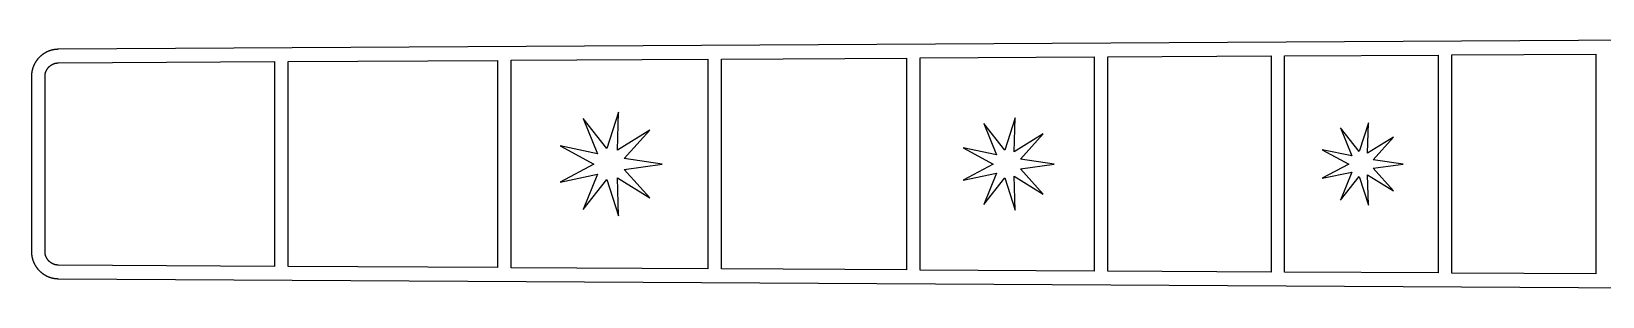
# Model space of a CAD drawing. Header units: metres. Extents: x -2 to 467, y -20 to 20.
# Drawn here: x -2 to 229.4, y -19.5 to 19.5 of the extents above; entities that cross this region are included whole.
import ezdxf

# ---------------------------------------------------------------- set-up
doc = ezdxf.new("R2010")
doc.units = ezdxf.units.M

msp = doc.modelspace()

# ---------------------------------------------------------------- linework, layer by layer
for p, q in [((462.984, 19.5), (1.97849, 16.8749)), ((-0.213547, 16.2099), (-0.23967, 16.1925)), ((-0.187881, 16.2268), (-0.213547, 16.2099)), ((-0.161484, 16.2439), (-0.187881, 16.2268)), ((-0.135315, 16.2605), (-0.161484, 16.2439)), ((-0.108658, 16.2771), (-0.135315, 16.2605)), ((-0.08197, 16.2935), (-0.108658, 16.2771)), ((-0.055069, 16.3097), (-0.08197, 16.2935)), ((-0.027252, 16.3261), (-0.055069, 16.3097)), ((-0.000076, 16.3419), (-0.027252, 16.3261)), ((0.026718, 16.3572), (-0.000076, 16.3419)), ((0.054123, 16.3725), (0.026718, 16.3572)), ((0.082321, 16.388), (0.054123, 16.3725)), ((0.10997, 16.4029), (0.082321, 16.388)), ((0.13649, 16.417), (0.10997, 16.4029)), ((0.164368, 16.4315), (0.13649, 16.417)), ((0.19339, 16.4463), (0.164368, 16.4315)), ((0.221497, 16.4603), (0.19339, 16.4463)), ((0.249588, 16.474), (0.221497, 16.4603)), ((0.277908, 16.4876), (0.249588, 16.474)), ((0.305847, 16.5008), (0.277908, 16.4876)), ((0.334366, 16.5139), (0.305847, 16.5008)), ((0.364029, 16.5273), (0.334366, 16.5139)), ((0.392776, 16.54), (0.364029, 16.5273)), ((0.42041, 16.552), (0.392776, 16.54)), ((0.449326, 16.5642), (0.42041, 16.552)), ((0.479004, 16.5765), (0.449326, 16.5642)), ((0.508133, 16.5883), (0.479004, 16.5765)), ((0.536972, 16.5997), (0.508133, 16.5883)), ((0.566269, 16.6111), (0.536972, 16.5997)), ((0.595306, 16.6221), (0.566269, 16.6111)), ((0.624771, 16.6329), (0.595306, 16.6221)), ((0.655151, 16.6439), (0.624771, 16.6329)), ((0.684799, 16.6543), (0.655151, 16.6439)), ((0.714722, 16.6645), (0.684799, 16.6543)), ((0.744522, 16.6745), (0.714722, 16.6645)), ((0.773743, 16.684), (0.744522, 16.6745)), ((0.803696, 16.6934), (0.773743, 16.684)), ((0.833939, 16.7027), (0.803696, 16.6934)), ((0.864044, 16.7117), (0.833939, 16.7027)), ((0.89389, 16.7204), (0.864044, 16.7117)), ((0.924118, 16.7289), (0.89389, 16.7204)), ((0.954361, 16.7372), (0.924118, 16.7289)), ((0.984726, 16.7453), (0.954361, 16.7372)), ((1.01576, 16.7533), (0.984726, 16.7453)), ((1.04625, 16.7608), (1.01576, 16.7533)), ((1.07649, 16.7681), (1.04625, 16.7608)), ((1.1071, 16.7752), (1.07649, 16.7681)), ((1.13815, 16.7821), (1.1071, 16.7752)), ((1.16887, 16.7887), (1.13815, 16.7821)), ((1.1989, 16.7949), (1.16887, 16.7887)), ((1.22971, 16.8011), (1.1989, 16.7949)), ((1.26077, 16.807), (1.22971, 16.8011)), ((1.29167, 16.8126), (1.26077, 16.807)), ((1.32283, 16.8181), (1.29167, 16.8126)), ((1.35382, 16.8232), (1.32283, 16.8181)), ((1.38489, 16.8282), (1.35382, 16.8232)), ((1.41595, 16.8328), (1.38489, 16.8282)), ((1.4471, 16.8373), (1.41595, 16.8328)), ((1.47824, 16.8414), (1.4471, 16.8373)), ((1.5092, 16.8454), (1.47824, 16.8414)), ((1.54039, 16.849), (1.5092, 16.8454)), ((1.57164, 16.8525), (1.54039, 16.849)), ((1.60291, 16.8557), (1.57164, 16.8525)), ((1.63484, 16.8587), (1.60291, 16.8557)), ((1.66614, 16.8614), (1.63484, 16.8587)), ((1.69623, 16.8638), (1.66614, 16.8614)), ((1.72755, 16.866), (1.69623, 16.8638)), ((1.75967, 16.868), (1.72755, 16.866)), ((1.79105, 16.8698), (1.75967, 16.868)), ((1.82211, 16.8712), (1.79105, 16.8698)), ((1.8535, 16.8725), (1.82211, 16.8712)), ((1.88557, 16.8735), (1.8535, 16.8725)), ((1.91699, 16.8742), (1.88557, 16.8735)), ((1.94708, 16.8747), (1.91699, 16.8742)), ((1.97849, 16.8749), (1.94708, 16.8747)), ((-1.86722, 13.9156), (-1.87527, 13.8853)), ((-1.85893, 13.9459), (-1.86722, 13.9156)), ((-1.8504, 13.9761), (-1.85893, 13.9459)), ((-1.84172, 14.006), (-1.8504, 13.9761)), ((-1.83272, 14.0361), (-1.84172, 14.006)), ((-1.82343, 14.0663), (-1.83272, 14.0361)), ((-1.81395, 14.0963), (-1.82343, 14.0663)), ((-1.80446, 14.1255), (-1.81395, 14.0963)), ((-1.79453, 14.1553), (-1.80446, 14.1255)), ((-1.78429, 14.1852), (-1.79453, 14.1553)), ((-1.77388, 14.2149), (-1.78429, 14.1852)), ((-1.76294, 14.2452), (-1.77388, 14.2149)), ((-1.75206, 14.2747), (-1.76294, 14.2452)), ((-1.74107, 14.3037), (-1.75206, 14.2747)), ((-1.72974, 14.333), (-1.74107, 14.3037)), ((-1.71832, 14.3619), (-1.72974, 14.333)), ((-1.70653, 14.391), (-1.71832, 14.3619)), ((-1.69423, 14.4207), (-1.70653, 14.391)), ((-1.68198, 14.4496), (-1.69423, 14.4207)), ((-1.67003, 14.4772), (-1.68198, 14.4496)), ((-1.65733, 14.506), (-1.67003, 14.4772)), ((-1.64394, 14.5356), (-1.65733, 14.506)), ((-1.63078, 14.5642), (-1.64394, 14.5356)), ((-1.61763, 14.5921), (-1.63078, 14.5642)), ((-1.60403, 14.6204), (-1.61763, 14.5921)), ((-1.59029, 14.6485), (-1.60403, 14.6204)), ((-1.57625, 14.6766), (-1.59029, 14.6485)), ((-1.56145, 14.7056), (-1.57625, 14.6766)), ((-1.54695, 14.7335), (-1.56145, 14.7056)), ((-1.53291, 14.76), (-1.54695, 14.7335)), ((-1.51801, 14.7877), (-1.53291, 14.76)), ((-1.50252, 14.8159), (-1.51801, 14.7877)), ((-1.48717, 14.8433), (-1.50252, 14.8159)), ((-1.47188, 14.8701), (-1.48717, 14.8433)), ((-1.4561, 14.8973), (-1.47188, 14.8701)), ((-1.43965, 14.9251), (-1.4561, 14.8973)), ((-1.42345, 14.952), (-1.43965, 14.9251)), ((-1.40707, 14.9787), (-1.42345, 14.952)), ((-1.39044, 15.0053), (-1.40707, 14.9787)), ((-1.37384, 15.0315), (-1.39044, 15.0053)), ((-1.3568, 15.0579), (-1.37384, 15.0315)), ((-1.33994, 15.0836), (-1.3568, 15.0579)), ((-1.32249, 15.1097), (-1.33994, 15.0836)), ((-1.30434, 15.1364), (-1.32249, 15.1097)), ((-1.28647, 15.1623), (-1.30434, 15.1364)), ((-1.26848, 15.1879), (-1.28647, 15.1623)), ((-1.25021, 15.2134), (-1.26848, 15.1879)), ((-1.23183, 15.2387), (-1.25021, 15.2134)), ((-1.21317, 15.264), (-1.23183, 15.2387)), ((-1.19403, 15.2895), (-1.21317, 15.264)), ((-1.17497, 15.3144), (-1.19403, 15.2895)), ((-1.15581, 15.3391), (-1.17497, 15.3144)), ((-1.13635, 15.3638), (-1.15581, 15.3391)), ((-1.11691, 15.3881), (-1.13635, 15.3638)), ((-1.09708, 15.4124), (-1.11691, 15.3881)), ((-1.07686, 15.4369), (-1.09708, 15.4124)), ((-1.05664, 15.4609), (-1.07686, 15.4369)), ((-1.03653, 15.4845), (-1.05664, 15.4609)), ((-1.01595, 15.5082), (-1.03653, 15.4845)), ((-0.99498, 15.532), (-1.01595, 15.5082)), ((-0.974014, 15.5554), (-0.99498, 15.532)), ((-0.952759, 15.5788), (-0.974014, 15.5554)), ((-0.931442, 15.6018), (-0.952759, 15.5788)), ((-0.910248, 15.6244), (-0.931442, 15.6018)), ((-0.888565, 15.6471), (-0.910248, 15.6244)), ((-0.866089, 15.6703), (-0.888565, 15.6471)), ((-0.84404, 15.6927), (-0.866089, 15.6703)), ((-0.822678, 15.7141), (-0.84404, 15.6927)), ((-0.800293, 15.7361), (-0.822678, 15.7141)), ((-0.777115, 15.7586), (-0.800293, 15.7361)), ((-0.754379, 15.7803), (-0.777115, 15.7586)), ((-0.731796, 15.8015), (-0.754379, 15.7803)), ((-0.70874, 15.8228), (-0.731796, 15.8015)), ((-0.685394, 15.844), (-0.70874, 15.8228)), ((-0.661987, 15.865), (-0.685394, 15.844)), ((-0.638214, 15.886), (-0.661987, 15.865)), ((-0.614487, 15.9065), (-0.638214, 15.886)), ((-0.590927, 15.9267), (-0.614487, 15.9065)), ((-0.566879, 15.9469), (-0.590927, 15.9267)), ((-0.542435, 15.9671), (-0.566879, 15.9469)), ((-0.518066, 15.9869), (-0.542435, 15.9671)), ((-0.493805, 16.0064), (-0.518066, 15.9869)), ((-0.469131, 16.0258), (-0.493805, 16.0064)), ((-0.444427, 16.045), (-0.469131, 16.0258)), ((-0.419464, 16.064), (-0.444427, 16.045)), ((-0.393982, 16.0832), (-0.419464, 16.064)), ((-0.368713, 16.1018), (-0.393982, 16.0832)), ((-0.343399, 16.1202), (-0.368713, 16.1018)), ((-0.317841, 16.1385), (-0.343399, 16.1202)), ((-0.292252, 16.1565), (-0.317841, 16.1385)), ((-0.266403, 16.1743), (-0.292252, 16.1565)), ((-0.23967, 16.1925), (-0.266403, 16.1743)), ((0.257751, 13.8659), (0.273529, 13.8931)), ((0.273529, 13.8931), (0.289734, 13.92)), ((0.289734, 13.92), (0.306366, 13.9466)), ((0.306366, 13.9466), (0.32341, 13.973)), ((0.32341, 13.973), (0.340851, 13.9992)), ((0.340851, 13.9992), (0.358719, 14.025)), ((0.358719, 14.025), (0.376984, 14.0506)), ((0.376984, 14.0506), (0.395645, 14.0758)), ((0.395645, 14.0758), (0.414703, 14.1008)), ((0.414703, 14.1008), (0.434158, 14.1255)), ((0.434158, 14.1255), (0.453995, 14.1498)), ((0.453995, 14.1498), (0.474213, 14.1739)), ((0.474213, 14.1739), (0.494797, 14.1976)), ((0.494797, 14.1976), (0.515762, 14.221)), ((0.515762, 14.221), (0.537079, 14.2441)), ((0.537079, 14.2441), (0.558762, 14.2668)), ((0.558762, 14.2668), (0.580811, 14.2892)), ((0.580811, 14.2892), (0.603195, 14.3112)), ((0.603195, 14.3112), (0.625931, 14.3329)), ((0.625931, 14.3329), (0.648987, 14.3542)), ((0.648987, 14.3542), (0.672394, 14.3752)), ((0.672394, 14.3752), (0.696121, 14.3958)), ((0.696121, 14.3958), (0.720169, 14.416)), ((0.720169, 14.416), (0.744537, 14.4359)), ((0.744537, 14.4359), (0.769211, 14.4553)), ((0.769211, 14.4553), (0.794174, 14.4744)), ((0.794174, 14.4744), (0.819443, 14.493)), ((0.819443, 14.493), (0.845001, 14.5113)), ((0.845001, 14.5113), (0.87085, 14.5292)), ((0.87085, 14.5292), (0.896973, 14.5466)), ((0.896973, 14.5466), (0.92337, 14.5636)), ((0.92337, 14.5636), (0.950027, 14.5803)), ((0.950027, 14.5803), (0.976929, 14.5965)), ((0.976929, 14.5965), (1.0041, 14.6123)), ((1.0041, 14.6123), (1.03151, 14.6276)), ((1.03151, 14.6276), (1.05916, 14.6425)), ((1.05916, 14.6425), (1.08704, 14.657)), ((1.08704, 14.657), (1.11514, 14.6711)), ((1.11514, 14.6711), (1.14346, 14.6846)), ((1.14346, 14.6846), (1.17198, 14.6978)), ((1.17198, 14.6978), (1.20073, 14.7105)), ((1.20073, 14.7105), (1.22964, 14.7227)), ((1.22964, 14.7227), (1.25877, 14.7345)), ((1.25877, 14.7345), (1.28807, 14.7459)), ((1.28807, 14.7459), (1.31754, 14.7568)), ((1.31754, 14.7568), (1.34718, 14.7672)), ((1.34718, 14.7672), (1.37698, 14.7771)), ((1.37698, 14.7771), (1.40694, 14.7866)), ((1.40694, 14.7866), (1.43704, 14.7956)), ((1.43704, 14.7956), (1.46727, 14.8041)), ((1.46727, 14.8041), (1.49763, 14.8122)), ((1.49763, 14.8122), (1.52812, 14.8197)), ((1.52812, 14.8197), (1.55873, 14.8268)), ((1.55873, 14.8268), (1.58945, 14.8334)), ((1.58945, 14.8334), (1.62025, 14.8396)), ((1.62025, 14.8396), (1.65115, 14.8452)), ((1.65115, 14.8452), (1.68214, 14.8504)), ((1.68214, 14.8504), (1.71321, 14.855)), ((1.71321, 14.855), (1.74435, 14.8592)), ((1.74435, 14.8592), (1.77554, 14.8629)), ((1.77554, 14.8629), (1.80681, 14.8661)), ((1.80681, 14.8661), (1.8381, 14.8688)), ((1.8381, 14.8688), (1.86943, 14.871)), ((1.86943, 14.871), (1.9008, 14.8728)), ((1.9008, 14.8728), (1.93219, 14.874)), ((1.93219, 14.874), (1.96361, 14.8747)), ((1.96361, 14.8747), (1.99501, 14.875)), ((1.99501, 14.875), (33.7979, 15.0561)), ((33.7979, 15.0561), (33.7979, -15.0561)), ((35.7979, 15.0675), (66.6428, 15.2431)), ((35.7979, -15.0675), (35.7979, 15.0675)), ((66.6428, 15.2431), (66.6428, -15.2431)), ((68.6428, 15.2545), (97.6442, 15.4196)), ((68.6428, -15.2545), (68.6428, 15.2545)), ((97.6442, 15.4196), (97.6442, -15.4196)), ((99.6442, 15.431), (126.906, 15.5863)), ((99.6442, -15.431), (99.6442, 15.431)), ((126.906, 15.5863), (126.906, -15.5863)), ((128.906, 15.5976), (154.525, 15.7435)), ((128.906, -15.5976), (128.906, 15.5976)), ((154.525, 15.7435), (154.525, -15.7435)), ((156.525, 15.7549), (180.594, 15.892)), ((156.525, -15.7549), (156.525, 15.7549)), ((180.594, 15.892), (180.594, -15.892)), ((182.594, 15.9034), (205.2, 16.0321)), ((182.594, -15.9034), (182.594, 15.9034)), ((205.2, 16.0321), (205.2, -16.0321)), ((207.2, 16.0435), (228.424, 16.1643)), ((207.2, -16.0435), (207.2, 16.0435)), ((228.424, 16.1643), (228.424, -16.1643)), ((-2.00493, 12.8915), (-2.00499, 12.875)), ((-2.00499, 12.875), (-2.00499, -12.875)), ((-2.00467, 12.9229), (-2.00493, 12.8915)), ((-2.00418, 12.953), (-2.00467, 12.9229)), ((-2.00345, 12.9844), (-2.00418, 12.953)), ((-2.00244, 13.0165), (-2.00345, 12.9844)), ((-2.00121, 13.0479), (-2.00244, 13.0165)), ((-1.99974, 13.079), (-2.00121, 13.0479)), ((-1.99802, 13.1103), (-1.99974, 13.079)), ((-1.996, 13.1425), (-1.99802, 13.1103)), ((-1.99377, 13.1738), (-1.996, 13.1425)), ((-1.99141, 13.2039), (-1.99377, 13.1738)), ((-1.98871, 13.2352), (-1.99141, 13.2039)), ((-1.98569, 13.2671), (-1.98871, 13.2352)), ((-1.98248, 13.2984), (-1.98569, 13.2671)), ((-1.97903, 13.3296), (-1.98248, 13.2984)), ((-1.97534, 13.3608), (-1.97903, 13.3296)), ((-1.97144, 13.3918), (-1.97534, 13.3608)), ((-1.96725, 13.4229), (-1.97144, 13.3918)), ((-1.96281, 13.4541), (-1.96725, 13.4229)), ((-1.95815, 13.4851), (-1.96281, 13.4541)), ((-1.95323, 13.5162), (-1.95815, 13.4851)), ((-1.94807, 13.5472), (-1.95323, 13.5162)), ((-1.94263, 13.5783), (-1.94807, 13.5472)), ((-1.93698, 13.6092), (-1.94263, 13.5783)), ((-1.93106, 13.6403), (-1.93698, 13.6092)), ((-1.92493, 13.6711), (-1.93106, 13.6403)), ((-1.9187, 13.7011), (-1.92493, 13.6711)), ((-1.91209, 13.7319), (-1.9187, 13.7011)), ((-1.90515, 13.7629), (-1.91209, 13.7319)), ((-1.89806, 13.7935), (-1.90515, 13.7629)), ((-1.89081, 13.8238), (-1.89806, 13.7935)), ((-1.88324, 13.8542), (-1.89081, 13.8238)), ((-1.87527, 13.8853), (-1.88324, 13.8542)), ((-0.00499, 12.875), (-0.00473, 12.9064)), ((-0.00499, -12.875), (-0.00499, 12.875)), ((-0.00473, 12.9064), (-0.003998, 12.9378)), ((-0.003998, 12.9378), (-0.002762, 12.9692)), ((-0.002762, 12.9692), (-0.001038, 13.0006)), ((-0.001038, 13.0006), (0.00119, 13.0319)), ((0.00119, 13.0319), (0.003891, 13.0632)), ((0.003891, 13.0632), (0.007095, 13.0945)), ((0.007095, 13.0945), (0.010788, 13.1257)), ((0.010788, 13.1257), (0.014969, 13.1568)), ((0.014969, 13.1568), (0.019638, 13.1879)), ((0.019638, 13.1879), (0.024796, 13.2189)), ((0.024796, 13.2189), (0.030441, 13.2498)), ((0.030441, 13.2498), (0.036575, 13.2806)), ((0.036575, 13.2806), (0.043182, 13.3113)), ((0.043182, 13.3113), (0.050278, 13.3419)), ((0.050278, 13.3419), (0.057846, 13.3724)), ((0.057846, 13.3724), (0.065903, 13.4027)), ((0.065903, 13.4027), (0.074432, 13.433)), ((0.074432, 13.433), (0.083435, 13.4631)), ((0.083435, 13.4631), (0.092911, 13.493)), ((0.092911, 13.493), (0.102844, 13.5228)), ((0.102844, 13.5228), (0.113251, 13.5525)), ((0.113251, 13.5525), (0.12413, 13.5819)), ((0.12413, 13.5819), (0.135468, 13.6112)), ((0.135468, 13.6112), (0.147263, 13.6404)), ((0.147263, 13.6404), (0.159515, 13.6693)), ((0.159515, 13.6693), (0.172211, 13.698)), ((0.172211, 13.698), (0.185364, 13.7265)), ((0.185364, 13.7265), (0.198959, 13.7549)), ((0.198959, 13.7549), (0.212997, 13.783)), ((0.212997, 13.783), (0.227493, 13.8109)), ((0.227493, 13.8109), (0.242401, 13.8385)), ((0.242401, 13.8385), (0.257751, 13.8659)), ((84.4893, 7.6326), (82.7397, 2.28978)), ((84.306, 2.0136), (84.4893, 7.6326)), ((82.7397, 2.28978), (79.2683, 6.71201)), ((79.2683, 6.71201), (81.3624, 1.49454)), ((89.0806, 4.98183), (84.306, 2.0136)), ((85.3284, 0.795227), (89.0806, 4.98183)), ((141.356, 2.03996), (138.263, 5.97971)), ((138.263, 5.97971), (140.128, 1.33148)), ((142.914, 6.79988), (141.356, 2.03996)), ((142.751, 1.79391), (142.914, 6.79988)), ((193.576, 1.8174), (190.821, 5.32732)), ((190.821, 5.32732), (192.483, 1.18622)), ((194.965, 6.058), (193.576, 1.8174)), ((194.819, 1.59819), (194.965, 6.058)), ((81.3624, 1.49454), (75.8605, 2.65077)), ((75.8605, 2.65077), (80.8184, 0)), ((140.128, 1.33148), (135.227, 2.36157)), ((135.227, 2.36157), (139.644, 0)), ((147.005, 4.43831), (142.751, 1.79391)), ((143.662, 0.708466), (147.005, 4.43831)), ((198.609, 3.95407), (194.819, 1.59819)), ((195.631, 0.631165), (198.609, 3.95407)), ((80.8184, 0), (75.8605, -2.65077)), ((90.8938, 0), (85.3284, 0.795227)), ((85.3284, -0.795227), (90.8938, 0)), ((139.644, 0), (135.227, -2.36157)), ((148.62, 0), (143.662, 0.708466)), ((143.662, -0.708466), (148.62, 0)), ((192.483, 1.18622), (188.116, 2.10391)), ((188.116, 2.10391), (192.051, 0)), ((192.051, 0), (188.116, -2.10391)), ((200.048, 0), (195.631, 0.631165)), ((195.631, -0.631165), (200.048, 0)), ((75.8605, -2.65077), (81.3624, -1.49454)), ((81.3624, -1.49454), (79.2683, -6.71201)), ((79.2683, -6.71201), (82.7397, -2.28978)), ((82.7397, -2.28978), (84.4893, -7.6326)), ((84.306, -2.0136), (89.0806, -4.98183)), ((84.4893, -7.6326), (84.306, -2.0136)), ((89.0806, -4.98183), (85.3284, -0.795227)), ((135.227, -2.36157), (140.128, -1.33148)), ((140.128, -1.33148), (138.263, -5.97971)), ((138.263, -5.97971), (141.356, -2.03996)), ((141.356, -2.03996), (142.914, -6.79988)), ((142.751, -1.79391), (147.005, -4.43831)), ((142.914, -6.79988), (142.751, -1.79391)), ((147.005, -4.43831), (143.662, -0.708466)), ((188.116, -2.10391), (192.483, -1.18622)), ((192.483, -1.18622), (190.821, -5.32732)), ((190.821, -5.32732), (193.576, -1.8174)), ((193.576, -1.8174), (194.965, -6.058)), ((194.819, -1.59819), (198.609, -3.95407)), ((194.965, -6.058), (194.819, -1.59819)), ((198.609, -3.95407), (195.631, -0.631165)), ((-2.00499, -12.875), (-2.00493, -12.8915)), ((-2.00493, -12.8915), (-2.00467, -12.9229)), ((-2.00467, -12.9229), (-2.00418, -12.953)), ((-2.00418, -12.953), (-2.00345, -12.9844)), ((-2.00345, -12.9844), (-2.00244, -13.0165)), ((-2.00244, -13.0165), (-2.00121, -13.0479)), ((-2.00121, -13.0479), (-1.99974, -13.079)), ((-1.99974, -13.079), (-1.99802, -13.1103)), ((-1.99802, -13.1103), (-1.996, -13.1425)), ((-1.996, -13.1425), (-1.99377, -13.1738)), ((-1.99377, -13.1738), (-1.99141, -13.2039)), ((-1.99141, -13.2039), (-1.98871, -13.2352)), ((-1.98871, -13.2352), (-1.98569, -13.2671)), ((-1.98569, -13.2671), (-1.98248, -13.2984)), ((-1.98248, -13.2984), (-1.97903, -13.3296)), ((-1.97903, -13.3296), (-1.97534, -13.3608)), ((-1.97534, -13.3608), (-1.97144, -13.3918)), ((-1.97144, -13.3918), (-1.96725, -13.4229)), ((-1.96725, -13.4229), (-1.96281, -13.4541)), ((-1.96281, -13.4541), (-1.95815, -13.4851)), ((-1.95815, -13.4851), (-1.95323, -13.5162)), ((-1.95323, -13.5162), (-1.94807, -13.5472)), ((-1.94807, -13.5472), (-1.94263, -13.5783)), ((-1.94263, -13.5783), (-1.93698, -13.6092)), ((-1.93698, -13.6092), (-1.93106, -13.6403)), ((-1.93106, -13.6403), (-1.92493, -13.6711)), ((-1.92493, -13.6711), (-1.9187, -13.7011)), ((-1.9187, -13.7011), (-1.91209, -13.7319)), ((-1.91209, -13.7319), (-1.90515, -13.7629)), ((-1.90515, -13.7629), (-1.89806, -13.7935)), ((-1.89806, -13.7935), (-1.89081, -13.8238)), ((-1.89081, -13.8238), (-1.88324, -13.8542)), ((-1.88324, -13.8542), (-1.87527, -13.8853)), ((-1.87527, -13.8853), (-1.86722, -13.9156)), ((-0.00473, -12.9064), (-0.00499, -12.875)), ((-0.003998, -12.9378), (-0.00473, -12.9064)), ((-0.002762, -12.9692), (-0.003998, -12.9378)), ((-0.001038, -13.0006), (-0.002762, -12.9692)), ((0.00119, -13.0319), (-0.001038, -13.0006)), ((0.003891, -13.0632), (0.00119, -13.0319)), ((0.007095, -13.0945), (0.003891, -13.0632)), ((0.010788, -13.1257), (0.007095, -13.0945)), ((0.014969, -13.1568), (0.010788, -13.1257)), ((0.019638, -13.1879), (0.014969, -13.1568)), ((0.024796, -13.2189), (0.019638, -13.1879)), ((0.030441, -13.2498), (0.024796, -13.2189)), ((0.036575, -13.2806), (0.030441, -13.2498)), ((0.043182, -13.3113), (0.036575, -13.2806)), ((0.050278, -13.3419), (0.043182, -13.3113)), ((0.057846, -13.3724), (0.050278, -13.3419)), ((0.065903, -13.4027), (0.057846, -13.3724)), ((0.074432, -13.433), (0.065903, -13.4027)), ((0.083435, -13.4631), (0.074432, -13.433)), ((0.092911, -13.493), (0.083435, -13.4631)), ((0.102844, -13.5228), (0.092911, -13.493)), ((0.113251, -13.5525), (0.102844, -13.5228)), ((0.12413, -13.5819), (0.113251, -13.5525)), ((0.135468, -13.6112), (0.12413, -13.5819)), ((0.147263, -13.6404), (0.135468, -13.6112)), ((0.159515, -13.6693), (0.147263, -13.6404)), ((0.172211, -13.698), (0.159515, -13.6693)), ((0.185364, -13.7265), (0.172211, -13.698)), ((0.198959, -13.7549), (0.185364, -13.7265)), ((0.212997, -13.783), (0.198959, -13.7549)), ((0.227493, -13.8109), (0.212997, -13.783)), ((0.242401, -13.8385), (0.227493, -13.8109)), ((0.257751, -13.8659), (0.242401, -13.8385)), ((0.273529, -13.8931), (0.257751, -13.8659)), ((-1.86722, -13.9156), (-1.85893, -13.9459)), ((-1.85893, -13.9459), (-1.8504, -13.9761)), ((-1.8504, -13.9761), (-1.84172, -14.006)), ((-1.84172, -14.006), (-1.83272, -14.0361)), ((-1.83272, -14.0361), (-1.82343, -14.0663)), ((-1.82343, -14.0663), (-1.81395, -14.0963)), ((-1.81395, -14.0963), (-1.80446, -14.1255)), ((-1.80446, -14.1255), (-1.79453, -14.1553)), ((-1.79453, -14.1553), (-1.78429, -14.1852)), ((-1.78429, -14.1852), (-1.77388, -14.2149)), ((-1.77388, -14.2149), (-1.76294, -14.2452)), ((-1.76294, -14.2452), (-1.75206, -14.2747)), ((-1.75206, -14.2747), (-1.74107, -14.3037)), ((-1.74107, -14.3037), (-1.72974, -14.333)), ((-1.72974, -14.333), (-1.71832, -14.3619)), ((-1.71832, -14.3619), (-1.70653, -14.391)), ((-1.70653, -14.391), (-1.69423, -14.4207)), ((-1.69423, -14.4207), (-1.68198, -14.4496)), ((-1.68198, -14.4496), (-1.67003, -14.4772)), ((-1.67003, -14.4772), (-1.65733, -14.506)), ((-1.65733, -14.506), (-1.64394, -14.5356)), ((-1.64394, -14.5356), (-1.63078, -14.5642)), ((-1.63078, -14.5642), (-1.61763, -14.5921)), ((-1.61763, -14.5921), (-1.60403, -14.6204)), ((-1.60403, -14.6204), (-1.59029, -14.6485)), ((-1.59029, -14.6485), (-1.57625, -14.6766)), ((-1.57625, -14.6766), (-1.56145, -14.7056)), ((-1.56145, -14.7056), (-1.54695, -14.7335)), ((-1.54695, -14.7335), (-1.53291, -14.76)), ((-1.53291, -14.76), (-1.51801, -14.7877)), ((-1.51801, -14.7877), (-1.50252, -14.8159)), ((-1.50252, -14.8159), (-1.48717, -14.8433)), ((-1.48717, -14.8433), (-1.47188, -14.8701)), ((-1.47188, -14.8701), (-1.4561, -14.8973)), ((-1.4561, -14.8973), (-1.43965, -14.9251)), ((-1.43965, -14.9251), (-1.42345, -14.952)), ((-1.42345, -14.952), (-1.40707, -14.9787)), ((-1.40707, -14.9787), (-1.39044, -15.0053)), ((-1.39044, -15.0053), (-1.37384, -15.0315)), ((-1.37384, -15.0315), (-1.3568, -15.0579)), ((-1.3568, -15.0579), (-1.33994, -15.0836)), ((-1.33994, -15.0836), (-1.32249, -15.1097)), ((-1.32249, -15.1097), (-1.30434, -15.1364)), ((-1.30434, -15.1364), (-1.28647, -15.1623)), ((-1.28647, -15.1623), (-1.26848, -15.1879)), ((-1.26848, -15.1879), (-1.25021, -15.2134)), ((-1.25021, -15.2134), (-1.23183, -15.2387)), ((-1.23183, -15.2387), (-1.21317, -15.264)), ((-1.21317, -15.264), (-1.19403, -15.2895)), ((-1.19403, -15.2895), (-1.17497, -15.3144)), ((-1.17497, -15.3144), (-1.15581, -15.3391)), ((-1.15581, -15.3391), (-1.13635, -15.3638)), ((-1.13635, -15.3638), (-1.11691, -15.3881)), ((-1.11691, -15.3881), (-1.09708, -15.4124)), ((-1.09708, -15.4124), (-1.07686, -15.4369)), ((-1.07686, -15.4369), (-1.05664, -15.4609)), ((-1.05664, -15.4609), (-1.03653, -15.4845)), ((-1.03653, -15.4845), (-1.01595, -15.5082)), ((-1.01595, -15.5082), (-0.99498, -15.532)), ((-0.99498, -15.532), (-0.974014, -15.5554)), ((-0.974014, -15.5554), (-0.952759, -15.5788)), ((-0.952759, -15.5788), (-0.931442, -15.6018)), ((-0.931442, -15.6018), (-0.910248, -15.6244)), ((-0.910248, -15.6244), (-0.888565, -15.6471)), ((-0.888565, -15.6471), (-0.866089, -15.6703)), ((-0.866089, -15.6703), (-0.84404, -15.6927)), ((-0.84404, -15.6927), (-0.822678, -15.7141)), ((-0.822678, -15.7141), (-0.800293, -15.7361)), ((-0.800293, -15.7361), (-0.777115, -15.7586)), ((-0.777115, -15.7586), (-0.754379, -15.7803)), ((-0.754379, -15.7803), (-0.731796, -15.8015)), ((-0.731796, -15.8015), (-0.70874, -15.8228)), ((-0.70874, -15.8228), (-0.685394, -15.844)), ((-0.685394, -15.844), (-0.661987, -15.865)), ((-0.661987, -15.865), (-0.638214, -15.886)), ((-0.638214, -15.886), (-0.614487, -15.9065)), ((-0.614487, -15.9065), (-0.590927, -15.9267)), ((-0.590927, -15.9267), (-0.566879, -15.9469)), ((-0.566879, -15.9469), (-0.542435, -15.9671)), ((-0.542435, -15.9671), (-0.518066, -15.9869)), ((-0.518066, -15.9869), (-0.493805, -16.0064)), ((-0.493805, -16.0064), (-0.469131, -16.0258)), ((-0.469131, -16.0258), (-0.444427, -16.045)), ((-0.444427, -16.045), (-0.419464, -16.064)), ((-0.419464, -16.064), (-0.393982, -16.0832)), ((-0.393982, -16.0832), (-0.368713, -16.1018)), ((-0.368713, -16.1018), (-0.343399, -16.1202)), ((-0.343399, -16.1202), (-0.317841, -16.1385)), ((-0.317841, -16.1385), (-0.292252, -16.1565)), ((-0.292252, -16.1565), (-0.266403, -16.1743)), ((-0.266403, -16.1743), (-0.23967, -16.1925)), ((-0.23967, -16.1925), (-0.213547, -16.2099)), ((0.289734, -13.92), (0.273529, -13.8931)), ((0.306366, -13.9466), (0.289734, -13.92)), ((0.32341, -13.973), (0.306366, -13.9466)), ((0.340851, -13.9992), (0.32341, -13.973)), ((0.358719, -14.025), (0.340851, -13.9992)), ((0.376984, -14.0506), (0.358719, -14.025)), ((0.395645, -14.0758), (0.376984, -14.0506)), ((0.414703, -14.1008), (0.395645, -14.0758)), ((0.434158, -14.1255), (0.414703, -14.1008)), ((0.453995, -14.1498), (0.434158, -14.1255)), ((0.474213, -14.1739), (0.453995, -14.1498)), ((0.494797, -14.1976), (0.474213, -14.1739)), ((0.515762, -14.221), (0.494797, -14.1976)), ((0.537079, -14.2441), (0.515762, -14.221)), ((0.558762, -14.2668), (0.537079, -14.2441)), ((0.580811, -14.2892), (0.558762, -14.2668)), ((0.603195, -14.3112), (0.580811, -14.2892)), ((0.625931, -14.3329), (0.603195, -14.3112)), ((0.648987, -14.3542), (0.625931, -14.3329)), ((0.672394, -14.3752), (0.648987, -14.3542)), ((0.696121, -14.3958), (0.672394, -14.3752)), ((0.720169, -14.416), (0.696121, -14.3958)), ((0.744537, -14.4359), (0.720169, -14.416)), ((0.769211, -14.4553), (0.744537, -14.4359)), ((0.794174, -14.4744), (0.769211, -14.4553)), ((0.819443, -14.493), (0.794174, -14.4744)), ((0.845001, -14.5113), (0.819443, -14.493)), ((0.87085, -14.5292), (0.845001, -14.5113)), ((0.896973, -14.5466), (0.87085, -14.5292)), ((0.92337, -14.5636), (0.896973, -14.5466)), ((0.950027, -14.5803), (0.92337, -14.5636)), ((0.976929, -14.5965), (0.950027, -14.5803)), ((1.0041, -14.6123), (0.976929, -14.5965)), ((1.03151, -14.6276), (1.0041, -14.6123)), ((1.05916, -14.6425), (1.03151, -14.6276)), ((1.08704, -14.657), (1.05916, -14.6425)), ((1.11514, -14.6711), (1.08704, -14.657)), ((1.14346, -14.6846), (1.11514, -14.6711)), ((1.17198, -14.6978), (1.14346, -14.6846)), ((1.20073, -14.7105), (1.17198, -14.6978)), ((1.22964, -14.7227), (1.20073, -14.7105)), ((1.25877, -14.7345), (1.22964, -14.7227)), ((1.28807, -14.7459), (1.25877, -14.7345)), ((1.31754, -14.7568), (1.28807, -14.7459)), ((1.34718, -14.7672), (1.31754, -14.7568)), ((1.37698, -14.7771), (1.34718, -14.7672)), ((1.40694, -14.7866), (1.37698, -14.7771)), ((1.43704, -14.7956), (1.40694, -14.7866)), ((1.46727, -14.8041), (1.43704, -14.7956)), ((1.49763, -14.8122), (1.46727, -14.8041)), ((1.52812, -14.8197), (1.49763, -14.8122)), ((1.55873, -14.8268), (1.52812, -14.8197)), ((1.58945, -14.8334), (1.55873, -14.8268)), ((1.62025, -14.8396), (1.58945, -14.8334)), ((1.65115, -14.8452), (1.62025, -14.8396)), ((1.68214, -14.8504), (1.65115, -14.8452)), ((1.71321, -14.855), (1.68214, -14.8504)), ((1.74435, -14.8592), (1.71321, -14.855)), ((1.77554, -14.8629), (1.74435, -14.8592)), ((1.80681, -14.8661), (1.77554, -14.8629)), ((1.8381, -14.8688), (1.80681, -14.8661)), ((1.86943, -14.871), (1.8381, -14.8688)), ((1.9008, -14.8728), (1.86943, -14.871)), ((1.93219, -14.874), (1.9008, -14.8728)), ((1.96361, -14.8747), (1.93219, -14.874)), ((1.99501, -14.875), (1.96361, -14.8747)), ((33.7979, -15.0561), (1.99501, -14.875)), ((66.6428, -15.2431), (35.7979, -15.0675)), ((97.6442, -15.4196), (68.6428, -15.2545)), ((126.906, -15.5863), (99.6442, -15.431)), ((154.525, -15.7435), (128.906, -15.5976)), ((180.594, -15.892), (156.525, -15.7549)), ((205.2, -16.0321), (182.594, -15.9034)), ((228.424, -16.1643), (207.2, -16.0435)), ((-0.213547, -16.2099), (-0.187881, -16.2268)), ((-0.187881, -16.2268), (-0.161484, -16.2439)), ((-0.161484, -16.2439), (-0.135315, -16.2605)), ((-0.135315, -16.2605), (-0.108658, -16.2771)), ((-0.108658, -16.2771), (-0.08197, -16.2935)), ((-0.08197, -16.2935), (-0.055069, -16.3097)), ((-0.055069, -16.3097), (-0.027252, -16.3261)), ((-0.027252, -16.3261), (-0.000076, -16.3419)), ((-0.000076, -16.3419), (0.026718, -16.3572)), ((0.026718, -16.3572), (0.054123, -16.3725)), ((0.054123, -16.3725), (0.082321, -16.388)), ((0.082321, -16.388), (0.10997, -16.4029)), ((0.10997, -16.4029), (0.13649, -16.417)), ((0.13649, -16.417), (0.164368, -16.4315)), ((0.164368, -16.4315), (0.19339, -16.4463)), ((0.19339, -16.4463), (0.221497, -16.4603)), ((0.221497, -16.4603), (0.249588, -16.474)), ((0.249588, -16.474), (0.277908, -16.4876)), ((0.277908, -16.4876), (0.305847, -16.5008)), ((0.305847, -16.5008), (0.334366, -16.5139)), ((0.334366, -16.5139), (0.364029, -16.5273)), ((0.364029, -16.5273), (0.392776, -16.54)), ((0.392776, -16.54), (0.42041, -16.552)), ((0.42041, -16.552), (0.449326, -16.5642)), ((0.449326, -16.5642), (0.479004, -16.5765)), ((0.479004, -16.5765), (0.508133, -16.5883)), ((0.508133, -16.5883), (0.536972, -16.5997)), ((0.536972, -16.5997), (0.566269, -16.6111)), ((0.566269, -16.6111), (0.595306, -16.6221)), ((0.595306, -16.6221), (0.624771, -16.6329)), ((0.624771, -16.6329), (0.655151, -16.6439)), ((0.655151, -16.6439), (0.684799, -16.6543)), ((0.684799, -16.6543), (0.714722, -16.6645)), ((0.714722, -16.6645), (0.744522, -16.6745)), ((0.744522, -16.6745), (0.773743, -16.684)), ((0.773743, -16.684), (0.803696, -16.6934)), ((0.803696, -16.6934), (0.833939, -16.7027)), ((0.833939, -16.7027), (0.864044, -16.7117)), ((0.864044, -16.7117), (0.89389, -16.7204)), ((0.89389, -16.7204), (0.924118, -16.7289)), ((0.924118, -16.7289), (0.954361, -16.7372)), ((0.954361, -16.7372), (0.984726, -16.7453)), ((0.984726, -16.7453), (1.01576, -16.7533)), ((1.01576, -16.7533), (1.04625, -16.7608)), ((1.04625, -16.7608), (1.07649, -16.7681)), ((1.07649, -16.7681), (1.1071, -16.7752)), ((1.1071, -16.7752), (1.13815, -16.7821)), ((1.13815, -16.7821), (1.16887, -16.7887)), ((1.16887, -16.7887), (1.1989, -16.7949)), ((1.1989, -16.7949), (1.22971, -16.8011)), ((1.22971, -16.8011), (1.26077, -16.807)), ((1.26077, -16.807), (1.29167, -16.8126)), ((1.29167, -16.8126), (1.32283, -16.8181)), ((1.32283, -16.8181), (1.35382, -16.8232)), ((1.35382, -16.8232), (1.38489, -16.8282)), ((1.38489, -16.8282), (1.41595, -16.8328)), ((1.41595, -16.8328), (1.4471, -16.8373)), ((1.4471, -16.8373), (1.47824, -16.8414)), ((1.47824, -16.8414), (1.5092, -16.8454)), ((1.5092, -16.8454), (1.54039, -16.849)), ((1.54039, -16.849), (1.57164, -16.8525)), ((1.57164, -16.8525), (1.60291, -16.8557)), ((1.60291, -16.8557), (1.63484, -16.8587)), ((1.63484, -16.8587), (1.66614, -16.8614)), ((1.66614, -16.8614), (1.69623, -16.8638)), ((1.69623, -16.8638), (1.72755, -16.866)), ((1.72755, -16.866), (1.75967, -16.868)), ((1.75967, -16.868), (1.79105, -16.8698)), ((1.79105, -16.8698), (1.82211, -16.8712)), ((1.82211, -16.8712), (1.8535, -16.8725)), ((1.8535, -16.8725), (1.88557, -16.8735)), ((1.88557, -16.8735), (1.91699, -16.8742)), ((1.91699, -16.8742), (1.94708, -16.8747)), ((1.94708, -16.8747), (1.98363, -16.875)), ((1.98363, -16.875), (462.984, -19.5))]:
    msp.add_line(p, q)

doc.saveas('drawing.dxf')
